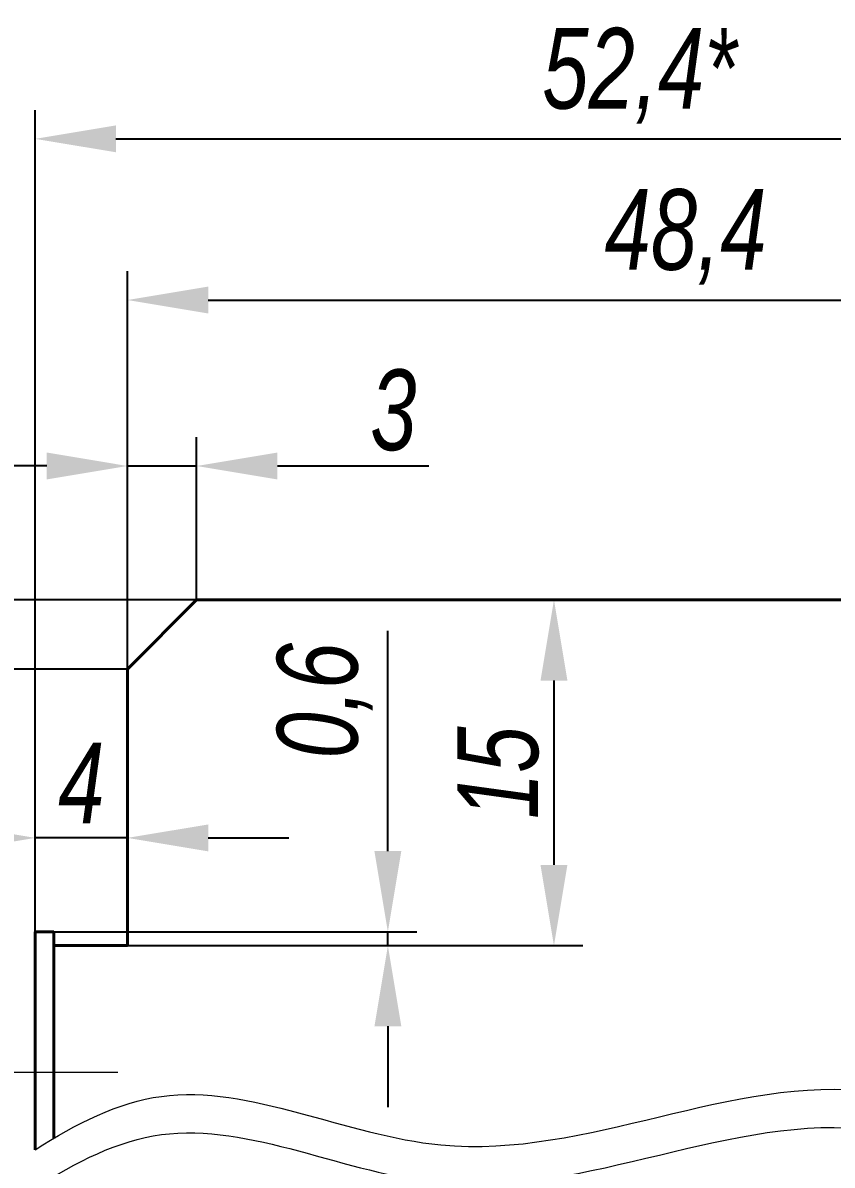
# Model space of a CAD drawing. Header units: millimetres. Extents: x 12064 to 35004, y -6103 to -2658.
# Drawn here: x 30311.61 to 30346.7, y -2927.43 to -2877.88 of the extents above; entities that cross this region are included whole.
import ezdxf

# ---------------------------------------------------------------- set-up
doc = ezdxf.new("R2010")
doc.units = ezdxf.units.MM
doc.linetypes.add('LT_03', pattern=[20.32, 12.7, -2.54, 2.54, -2.54])
for name, color, linetype, lineweight in [('Layer_05', 7, 'Continuous', 40), ('Layer_10', 1, 'Continuous', 15), ('Layer_11', 6, 'Continuous', 15), ('Layer_12', 1, 'LT_03', 15)]:
    doc.layers.add(name, color=color, linetype=linetype, lineweight=lineweight)
doc.styles.add('Style_01', font='ARIALNI.TTF', dxfattribs={"width": 0.9, "height": 3.5})
doc.dimstyles.new('DimStyle_01', dxfattribs={"dimtxt": 3.5, "dimasz": 3.5, "dimexe": 1.25, "dimexo": 0, "dimtad": 1, "dimdec": 1, "dimtxsty": 'Style_01', "dimcen": 2.5, "dimazin": 3, "dimtfac": 1, "dimtdec": 1, "dimtmove": 0, "dimatfit": 3})

# ---------------------------------------------------------------- blocks, each defined once
blk = doc.blocks.new('*D2205')
at = {"layer": 'Defpoints', "color": 0, "ltscale": 0.5}
for p in [(30364.549, -2882.91), (30364.549, -2902.91), (30312.149, -2917.91)]:
    blk.add_point(p, dxfattribs=at)
at = {"layer": 'Layer_10', "color": 0, "lineweight": -2, "ltscale": 0.5}
for p, q in [((30312.149, -2917.91), (30312.149, -2881.66)), ((30364.549, -2902.91), (30364.549, -2881.66)), ((30315.649, -2882.91), (30361.049, -2882.91))]:
    blk.add_line(p, q, dxfattribs=at)
at = {"layer": 'Layer_10', "color": 0, "ltscale": 0.5}
for points in [[(30315.649, -2882.326), (30315.649, -2883.493), (30312.149, -2882.91)], [(30361.049, -2882.326), (30361.049, -2883.493), (30364.549, -2882.91)]]:
    blk.add_solid(points, dxfattribs=at)
at = {"layer": 'Layer_10', "color": 0, "ltscale": 0.5, "insert": (30338.349, -2880.174), "char_height": 3.5, "attachment_point": 5, "style": 'Style_01'}
blk.add_mtext('52,4*', dxfattribs=at)
blk = doc.blocks.new('*D2206')
at = {"layer": 'Defpoints', "color": 0, "ltscale": 0.5}
for p in [(30312.149, -2913.235), (30316.149, -2913.235), (30312.149, -2917.91)]:
    blk.add_point(p, dxfattribs=at)
at = {"layer": 'Layer_10', "color": 0, "lineweight": -2, "ltscale": 0.5}
for p, q in [((30312.149, -2917.91), (30312.149, -2911.985)), ((30316.149, -2913.235), (30316.149, -2911.985)), ((30308.649, -2913.235), (30305.149, -2913.235)), ((30316.149, -2913.235), (30312.149, -2913.235)), ((30319.649, -2913.235), (30323.149, -2913.235))]:
    blk.add_line(p, q, dxfattribs=at)
at = {"layer": 'Layer_10', "color": 0, "ltscale": 0.5}
for points in [[(30308.649, -2912.652), (30308.649, -2913.819), (30312.149, -2913.235)], [(30319.649, -2912.652), (30319.649, -2913.819), (30316.149, -2913.235)]]:
    blk.add_solid(points, dxfattribs=at)
at = {"layer": 'Layer_10', "color": 0, "ltscale": 0.5, "insert": (30314.149, -2910.86), "char_height": 3.5, "attachment_point": 5, "style": 'Style_01'}
blk.add_mtext('4', dxfattribs=at)
blk = doc.blocks.new('*D2273')
at = {"layer": 'Defpoints', "color": 0, "ltscale": 0.5}
for p in [(30364.549, -2889.901), (30364.549, -2902.91), (30316.149, -2905.91)]:
    blk.add_point(p, dxfattribs=at)
at = {"layer": 'Layer_10', "color": 0, "lineweight": -2, "ltscale": 0.5}
for p, q in [((30316.149, -2905.91), (30316.149, -2888.651)), ((30364.549, -2902.91), (30364.549, -2888.651)), ((30319.649, -2889.901), (30361.049, -2889.901))]:
    blk.add_line(p, q, dxfattribs=at)
at = {"layer": 'Layer_10', "color": 0, "ltscale": 0.5}
for points in [[(30319.649, -2889.318), (30319.649, -2890.485), (30316.149, -2889.901)], [(30361.049, -2889.318), (30361.049, -2890.485), (30364.549, -2889.901)]]:
    blk.add_solid(points, dxfattribs=at)
at = {"layer": 'Layer_10', "color": 0, "ltscale": 0.5, "insert": (30340.349, -2887.166), "char_height": 3.5, "attachment_point": 5, "style": 'Style_01'}
blk.add_mtext('48,4', dxfattribs=at)
blk = doc.blocks.new('*D2286')
at = {"layer": 'Defpoints', "color": 0, "ltscale": 0.5}
for p in [(30319.149, -2897.102), (30319.149, -2902.91), (30316.149, -2905.91)]:
    blk.add_point(p, dxfattribs=at)
at = {"layer": 'Layer_10', "color": 0, "lineweight": -2, "ltscale": 0.5}
for p, q in [((30316.149, -2905.91), (30316.149, -2895.852)), ((30319.149, -2902.91), (30319.149, -2895.852)), ((30312.649, -2897.102), (30309.149, -2897.102)), ((30316.149, -2897.102), (30319.149, -2897.102)), ((30322.649, -2897.102), (30329.212, -2897.102))]:
    blk.add_line(p, q, dxfattribs=at)
at = {"layer": 'Layer_10', "color": 0, "ltscale": 0.5}
for points in [[(30312.649, -2896.518), (30312.649, -2897.685), (30316.149, -2897.102)], [(30322.649, -2896.518), (30322.649, -2897.685), (30319.149, -2897.102)]]:
    blk.add_solid(points, dxfattribs=at)
at = {"layer": 'Layer_10', "color": 0, "ltscale": 0.5, "insert": (30327.681, -2894.69), "char_height": 3.5, "attachment_point": 5, "style": 'Style_01'}
blk.add_mtext('3', dxfattribs=at)
blk = doc.blocks.new('*D2287')
at = {"layer": 'Defpoints', "color": 0, "ltscale": 0.5}
for p in [(30319.149, -2902.91), (30302.612, -2905.91), (30316.149, -2905.91)]:
    blk.add_point(p, dxfattribs=at)
at = {"layer": 'Layer_10', "color": 0, "lineweight": -2, "ltscale": 0.5}
for p, q in [((30302.612, -2899.41), (30302.612, -2892.846)), ((30319.149, -2902.91), (30301.362, -2902.91)), ((30302.612, -2905.91), (30302.612, -2902.91)), ((30316.149, -2905.91), (30301.362, -2905.91)), ((30302.612, -2909.41), (30302.612, -2912.91))]:
    blk.add_line(p, q, dxfattribs=at)
at = {"layer": 'Layer_10', "color": 0, "ltscale": 0.5}
for points in [[(30302.029, -2899.41), (30303.195, -2899.41), (30302.612, -2902.91)], [(30302.029, -2909.41), (30303.195, -2909.41), (30302.612, -2905.91)]]:
    blk.add_solid(points, dxfattribs=at)
at = {"layer": 'Layer_10', "color": 0, "ltscale": 0.5, "insert": (30300.2, -2894.378), "char_height": 3.5, "attachment_point": 5, "rotation": 90, "style": 'Style_01'}
blk.add_mtext('3', dxfattribs=at)
blk = doc.blocks.new('*D2288')
at = {"layer": 'Defpoints', "color": 0, "ltscale": 0.5}
for p in [(30319.149, -2902.91), (30316.149, -2917.91), (30334.642, -2917.91)]:
    blk.add_point(p, dxfattribs=at)
at = {"layer": 'Layer_10', "color": 0, "lineweight": -2, "ltscale": 0.5}
for p, q in [((30319.149, -2902.91), (30335.892, -2902.91)), ((30334.642, -2906.41), (30334.642, -2914.41)), ((30316.149, -2917.91), (30335.892, -2917.91))]:
    blk.add_line(p, q, dxfattribs=at)
at = {"layer": 'Layer_10', "color": 0, "ltscale": 0.5}
for points in [[(30334.059, -2906.41), (30335.225, -2906.41), (30334.642, -2902.91)], [(30334.059, -2914.41), (30335.225, -2914.41), (30334.642, -2917.91)]]:
    blk.add_solid(points, dxfattribs=at)
at = {"layer": 'Layer_10', "color": 0, "ltscale": 0.5, "insert": (30332.23, -2910.41), "char_height": 3.5, "attachment_point": 5, "rotation": 90, "style": 'Style_01'}
blk.add_mtext('15', dxfattribs=at)
blk = doc.blocks.new('*D2249')
at = {"layer": 'Defpoints', "color": 0, "ltscale": 0.5}
for p in [(30312.949, -2917.31), (30312.949, -2917.91), (30327.44, -2917.91)]:
    blk.add_point(p, dxfattribs=at)
at = {"layer": 'Layer_10', "color": 0, "lineweight": -2, "ltscale": 0.5}
for p, q in [((30327.44, -2913.81), (30327.44, -2904.253)), ((30312.949, -2917.31), (30328.69, -2917.31)), ((30327.44, -2917.91), (30327.44, -2917.31)), ((30312.949, -2917.91), (30328.69, -2917.91)), ((30327.44, -2921.41), (30327.44, -2924.91))]:
    blk.add_line(p, q, dxfattribs=at)
at = {"layer": 'Layer_10', "color": 0, "ltscale": 0.5}
for points in [[(30326.857, -2913.81), (30328.024, -2913.81), (30327.44, -2917.31)], [(30326.857, -2921.41), (30328.024, -2921.41), (30327.44, -2917.91)]]:
    blk.add_solid(points, dxfattribs=at)
at = {"layer": 'Layer_10', "color": 0, "ltscale": 0.5, "insert": (30324.705, -2907.281), "char_height": 3.5, "attachment_point": 5, "rotation": 90, "style": 'Style_01'}
blk.add_mtext('0,6', dxfattribs=at)

msp = doc.modelspace()

# ---------------------------------------------------------------- linework, layer by layer
at = {"layer": 'Layer_05'}
for p, q in [((30319.149, -2902.91), (30316.149, -2905.91)), ((30362.949, -2902.91), (30319.149, -2902.91)), ((30316.149, -2917.91), (30316.149, -2905.91)), ((30312.149, -2917.31), (30312.149, -2926.763)), ((30312.149, -2917.31), (30312.949, -2917.31)), ((30312.949, -2917.31), (30312.949, -2926.269)), ((30313.749, -2917.91), (30312.949, -2917.91)), ((30313.749, -2917.91), (30316.149, -2917.91))]:
    msp.add_line(p, q, dxfattribs=at)
at = {"layer": 'Layer_11', "ltscale": 0.5}
for points in [[(30312.149, -2926.763), (30313.927, -2925.628), (30319.392, -2922.832), (30332.009, -2929.578), (30345.656, -2921.525), (30356.995, -2927.385), (30362.381, -2926.594), (30364.549, -2926.039)], [(30312.149, -2928.422), (30313.927, -2927.287), (30319.392, -2924.491), (30332.009, -2931.237), (30345.656, -2923.184), (30356.995, -2929.044), (30362.381, -2928.253), (30364.549, -2927.698)]]:
    msp.add_open_spline(points, degree=3, knots=[2.819259, 2.819259, 2.819259, 2.819259, 8.883887, 21.185409, 40.110428, 49.967724, 56.567679, 56.567679, 56.567679, 56.567679], dxfattribs=at)
at = {"layer": 'Layer_12', "ltscale": 0.5}
msp.add_line((30315.73, -2923.41), (30309.483, -2923.41), dxfattribs=at)

# ---------------------------------------------------------------- dimensions: what is measured, and where the dimension line sits
at = {"layer": 'Layer_10', "ltscale": 0.5}
dim = msp.add_linear_dim(base=(30364.549, -2882.91), p1=(30312.149, -2917.91), p2=(30364.549, -2902.91), text='<>*', dimstyle='DimStyle_01', dxfattribs=at)
dim.commit()
dim.dimension.update_dxf_attribs({"geometry": '*D2205', "text_midpoint": (30338.349, -2880.174)})
for base, p1, p2, picture, middle in [((30364.549, -2889.901), (30316.149, -2905.91), (30364.549, -2902.91), '*D2273', (30340.349, -2887.166)), ((30319.149, -2897.102), (30316.149, -2905.91), (30319.149, -2902.91), '*D2286', (30327.681, -2894.69)), ((30312.149, -2913.235), (30316.149, -2913.235), (30312.149, -2917.91), '*D2206', (30314.149, -2910.86))]:
    dim = msp.add_linear_dim(base=base, p1=p1, p2=p2, dimstyle='DimStyle_01', dxfattribs=at)
    dim.commit()
    dim.dimension.update_dxf_attribs({"geometry": picture, "text_midpoint": middle})
for base, p1, p2, picture, middle in [((30302.612, -2905.91), (30319.149, -2902.91), (30316.149, -2905.91), '*D2287', (30302.612, -2894.378)), ((30327.44, -2917.91), (30312.949, -2917.31), (30312.949, -2917.91), '*D2249', (30327.44, -2907.281))]:
    dim = msp.add_linear_dim(base=base, p1=p1, p2=p2, angle=90, dimstyle='DimStyle_01', dxfattribs=at)
    dim.commit()
    dim.dimension.update_dxf_attribs({"geometry": picture, "text_midpoint": middle, "dimtype": 160})
dim = msp.add_linear_dim(base=(30334.642, -2917.91), p1=(30319.149, -2902.91), p2=(30316.149, -2917.91), angle=90, dimstyle='DimStyle_01', dxfattribs=at)
dim.commit()
dim.dimension.update_dxf_attribs({"geometry": '*D2288', "text_midpoint": (30332.23, -2910.41)})

doc.saveas('drawing.dxf')
